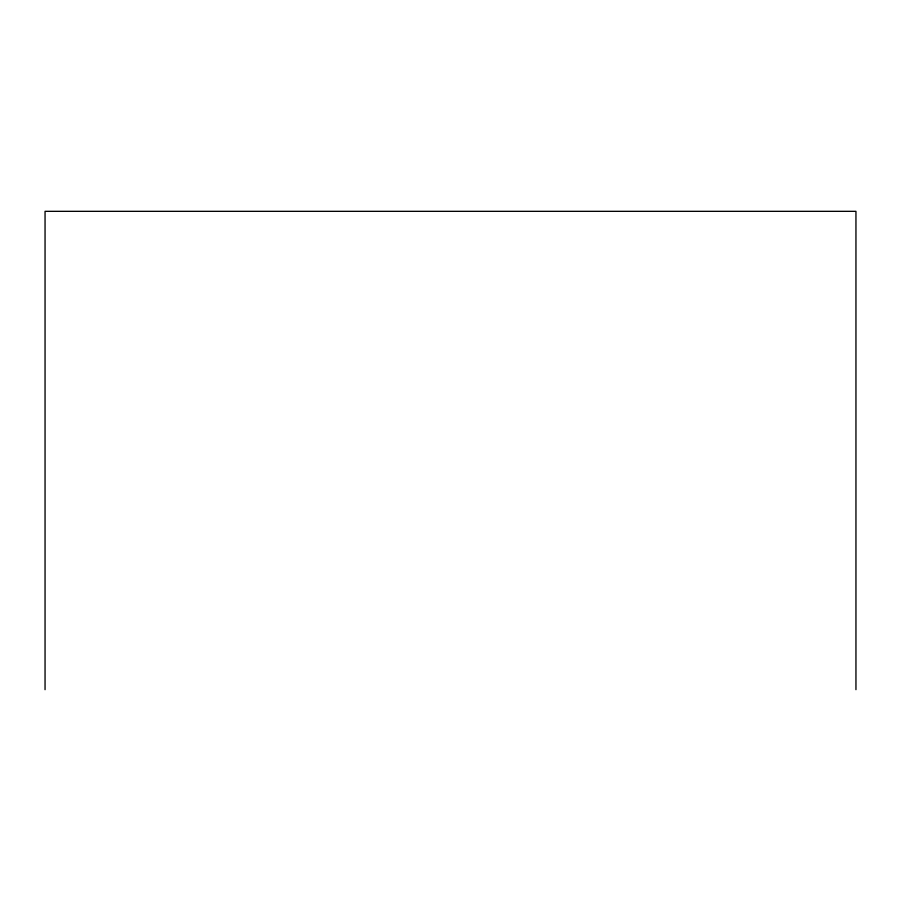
<?xml version="1.0" encoding="UTF-8"?>
<svg xmlns="http://www.w3.org/2000/svg" width="901" height="901" viewBox="0 0 901 901"><rect width="100%" height="100%" fill="white"/><g stroke="black" fill="none" stroke-linecap="round" stroke-linejoin="round"><path stroke-width="1.35" d="M855.95 689.67L855.95 211.33L45.05 211.33L45.05 689.67"/></g></svg>
